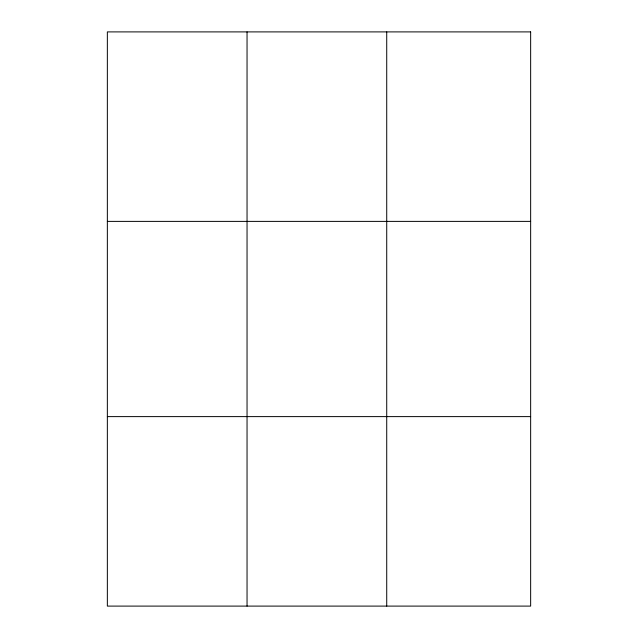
<?xml version="1.0" encoding="UTF-8"?>
<svg xmlns="http://www.w3.org/2000/svg" width="638" height="638" viewBox="0 0 638 638"><rect width="100%" height="100%" fill="white"/><g stroke="black" fill="none" stroke-linecap="round" stroke-linejoin="round"><path stroke-width="0.96" d="M247.042 31.9L247.042 606.1M386.724 31.9L386.724 606.1M107.351 221.386L530.649 221.386M107.351 416.614L530.649 416.614M530.649 31.9L530.649 606.1L107.351 606.1L107.351 31.9L530.649 31.9"/></g></svg>
